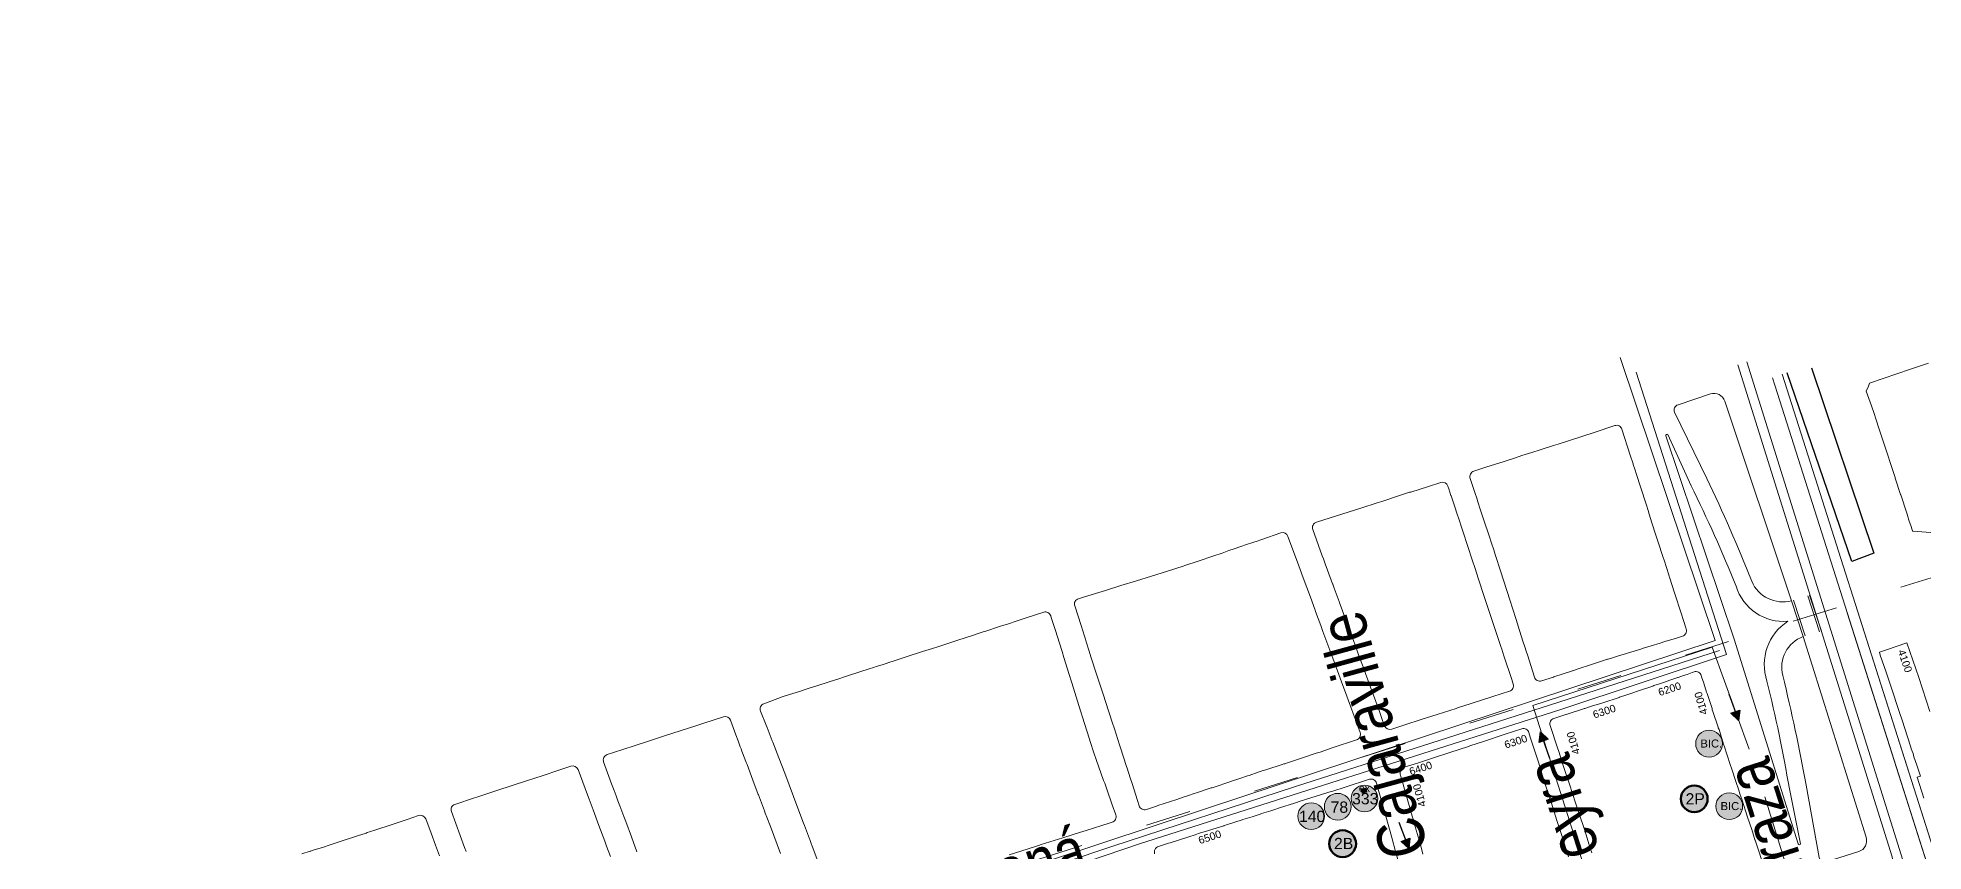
# Model space of a CAD drawing. Header units: millimetres. Extents: x 11558 to 23675, y 49449 to 61482.
# Drawn here: x 13688 to 14689, y 57735 to 58167 of the extents above; entities that cross this region are included whole.
import ezdxf

# ---------------------------------------------------------------- set-up
doc = ezdxf.new("R2010")
doc.units = ezdxf.units.MM
doc.linetypes.add('ACAD_ISO03W100', pattern=[30, 12, -18])
for name, color, linetype in [('0. plano base - nombres calles', 22, 'Continuous'), ('0. Plano Base - PLANO', 254, 'Continuous'), ('0. Plano base - sentido calles', 253, 'Continuous'), ('0. vias del tren', 252, 'VÍAS'), ('0.BARRIOS - DIVISIÓN', 12, 'ACAD_ISO03W100'), ('7. puesta en valor CC la lucila', 212, 'Continuous'), ('Linea 140 IDA', 101, 'Continuous'), ('numeración', 7, 'Continuous')]:
    doc.layers.add(name, color=color, linetype=linetype)
for name, color, linetype, true_color in [('Linea 175', 7, 'Continuous', 0x1090da), ('Linea 343 ex 333', 7, 'Continuous', 0xe60004), ('Linea 78', 7, 'Continuous', 0xd7b428)]:
    doc.layers.add(name, color=color, linetype=linetype, true_color=true_color)
doc.layers.add('Linea Bicentenario Original', color=7, linetype='Continuous', true_color=0x0000cc, transparency=0.5)
doc.layers.get('7. puesta en valor CC la lucila').off()
doc.styles.get("Standard").update_dxf_attribs({"font": 'arial.ttf'})
doc.linetypes.add('VÍAS', pattern='A,0.15,[130,ltypeshp.shx,S=0.25,R=0,X=0,Y=0],0.15', length=0.3)

# ---------------------------------------------------------------- blocks, each defined once
blk = doc.blocks.new('MANZANAS')
at = {"layer": '0. Plano Base - PLANO', "color": 0, "linetype": 'Continuous', "lineweight": 5}
for points in [[(5633458.5, 6179386.3), (5633451.5, 6179379), (5633435.5, 6179362.4), (5633435.7, 6179360.8), (5633436, 6179357.8), (5633442.1, 6179352.2), (5633442.9, 6179351.4), (5633444.3, 6179350.1), (5633448, 6179346.4), (5633450.5, 6179343.9), (5633455.7, 6179338.8), (5633470.7, 6179324.2), (5633470.8, 6179324), (5633477.4, 6179317.6), (5633477.6, 6179317.4), (5633484.9, 6179310.3), (5633485.3, 6179309.9), (5633487.6, 6179307.6), (5633490.3, 6179305.1), (5633491.1, 6179304.2), (5633492, 6179303.4), (5633492.1, 6179303.3), (5633516.1, 6179313.6)], [(5633372.5, 6179342.4), (5633673.3, 6179040.1)], [(5633452.8, 6179241.6), (5633467, 6179227.6)], [(5633458.5, 6179247.2), (5633472.8, 6179233.1)], [(5633459.2, 6179247.9), (5633473.5, 6179233.9)], [(5633562.7, 6179180.2), (5633554.4, 6179188.6), (5633555.7, 6179189.8), (5633555.3, 6179190.1), (5633551.3, 6179194.1), (5633547.9, 6179197.4), (5633546.7, 6179198.6), (5633544.7, 6179200.5), (5633544.1, 6179201.1), (5633536.3, 6179208.8), (5633533.8, 6179211.3), (5633529.9, 6179215.1), (5633520.2, 6179224.5), (5633514.1, 6179230.3), (5633507.2, 6179236.9), (5633506, 6179238.2), (5633508.8, 6179241), (5633516.7, 6179249.2), (5633530.8, 6179235.8), (5633544.3, 6179222.6)], [(5633452.1, 6179240.9), (5633466.3, 6179226.9)]]:
    blk.add_lwpolyline(points, dxfattribs=at)
at = {"layer": '0. Plano Base - PLANO', "color": 0}
blk.add_lwpolyline([(5633404.5, 6179355.4), (5633479.1, 6179283.4), (5633470.9, 6179274.1), (5633394.2, 6179347.1)], dxfattribs=at)
at = {"layer": '0. Plano Base - PLANO', "color": 0, "linetype": 'Continuous', "lineweight": 5}
for points in [[(5633676.9, 6178965.8), (5633663.8, 6178978.3), (5633661.2, 6178980.9), (5633659.3, 6178982.8), (5633657.5, 6178984.6), (5633656.8, 6178985.3), (5633651.4, 6178990.7), (5633644.7, 6178997.4), (5633638.5, 6179003.5), (5633536.3, 6179106.2, -0.412875), (5633536.3, 6179110.5), (5633562.1, 6179136.3, 0.412875), (5633562.1, 6179144.8), (5633369, 6179338.8)], [(5633466.3, 6179226.9), (5633545.1, 6179147.7, -0.412875), (5633545.1, 6179139.2), (5633532.3, 6179126.4, -0.442118), (5633527.9, 6179126.6), (5633504.1, 6179157.6, 0.013452), (5633466.2, 6179203.5, -0.384066), (5633466.3, 6179226.9)], [(5633419.6, 6179073.3), (5633417.7, 6179075.1), (5633410.8, 6179082), (5633403.8, 6179088.9), (5633398.9, 6179093.6), (5633396.8, 6179095.7), (5633391.5, 6179100.9), (5633389.2, 6179103.1), (5633383.2, 6179108.9), (5633380.9, 6179111.2), (5633379.2, 6179112.9), (5633377.7, 6179114.3), (5633368.8, 6179123, -0.416835), (5633368.8, 6179127.2), (5633373.5, 6179132), (5633373.7, 6179132.2), (5633380.5, 6179139), (5633380.8, 6179139.3), (5633381, 6179139.5), (5633383.6, 6179142.2), (5633387.6, 6179146.2), (5633388.1, 6179146.6), (5633394.4, 6179153.1), (5633394.5, 6179153.2), (5633394.8, 6179153.4), (5633395, 6179153.7), (5633397.1, 6179155.9), (5633399.4, 6179158.2), (5633401.6, 6179160.5), (5633402.4, 6179161.4), (5633407.5, 6179166.7), (5633408, 6179167.2), (5633410.2, 6179169.5), (5633412.8, 6179172.2), (5633413.7, 6179173.2), (5633414.9, 6179174.5), (5633416.8, 6179176.4), (5633417.1, 6179176.8), (5633417.3, 6179177), (5633419.4, 6179179.2), (5633420.8, 6179180.6), (5633422.7, 6179182.7), (5633423.5, 6179183.5, -0.417559), (5633427.8, 6179183.5), (5633428.3, 6179183), (5633430.8, 6179180.6), (5633434.4, 6179177), (5633435, 6179176.5), (5633441, 6179170.6), (5633441.4, 6179170.1), (5633442.1, 6179169.5), (5633448.4, 6179163.3), (5633448.6, 6179163.1), (5633449.4, 6179162.4), (5633455.1, 6179156.7), (5633455.5, 6179156.3), (5633455.9, 6179156), (5633463.2, 6179148.8), (5633465.1, 6179146.9), (5633470.1, 6179142.1), (5633473.5, 6179138.7), (5633475, 6179137.3), (5633477.1, 6179135.2), (5633484.3, 6179128.1), (5633489.3, 6179123.3), (5633491.5, 6179121.1), (5633493.3, 6179119.3), (5633493.5, 6179119.1), (5633497.1, 6179115.6), (5633507.3, 6179105.6, -0.41455)], [(5633340.3, 6179031.3), (5633337.3, 6179034.6), (5633333, 6179039.1), (5633330.4, 6179041.8), (5633328, 6179044.4), (5633324.8, 6179047.8), (5633322, 6179050.8), (5633315.7, 6179057.4), (5633312.6, 6179060.7), (5633310.1, 6179063.4, -0.408601), (5633310.2, 6179067.6), (5633315.5, 6179072.7), (5633321.8, 6179079.2), (5633328.1, 6179085.7), (5633335.4, 6179093.1), (5633336, 6179093.7), (5633341.3, 6179099.2), (5633349.7, 6179107.8), (5633356.3, 6179114.5, -0.418038), (5633360.5, 6179114.5), (5633362.3, 6179112.7), (5633371.8, 6179103.3), (5633374.4, 6179100.7), (5633375.5, 6179099.6), (5633381.3, 6179093.8), (5633388.5, 6179086.7), (5633395.3, 6179079.9), (5633402.4, 6179072.8), (5633406.4, 6179068.9), (5633409.7, 6179065.6)], [(5633145.6, 6178929.6), (5633152.6, 6178936.7), (5633157.1, 6178941.3), (5633158.1, 6178942.3), (5633166.6, 6178950.8), (5633173.6, 6178957.8), (5633174.1, 6178958.2), (5633176.2, 6178960.4), (5633178.8, 6178962.9), (5633179.9, 6178964), (5633180.8, 6178965), (5633186.1, 6178970.2, 0.424532), (5633186, 6178974.5), (5633181.9, 6178978.4), (5633175.5, 6178984.4), (5633173, 6178986.8), (5633171.9, 6178987.7), (5633163.2, 6178995.9), (5633160.5, 6178998.4), (5633156, 6179002.9), (5633155, 6179003.8), (5633149, 6179009.9), (5633141.9, 6179017), (5633135.1, 6179023.9), (5633127.2, 6179031.8), (5633123.4, 6179035.5), (5633123, 6179036), (5633120.7, 6179038.3), (5633114.5, 6179044.6), (5633112.8, 6179046.2), (5633107.3, 6179051.7), (5633106.6, 6179052.4, 0.417693), (5633102.4, 6179052.4), (5633095.1, 6179045), (5633091.7, 6179041.4), (5633088.6, 6179038.3), (5633085.5, 6179035.2), (5633079.3, 6179028.9), (5633078.7, 6179028.2), (5633077.2, 6179026.7), (5633073.8, 6179023.2), (5633073.3, 6179022.7), (5633067.3, 6179016.6), (5633066.5, 6179015.8), (5633061.4, 6179010.6), (5633058.9, 6179008.1), (5633055, 6179004.2), (5633048.9, 6178998), (5633043.1, 6178992.1), (5633042.6, 6178991.6), (5633039.9, 6178988.8), (5633039.2, 6178988.1), (5633036.8, 6178985.8), (5633036.1, 6178985), (5633033.6, 6178982.5), (5633030.8, 6178979.6), (5633024.8, 6178973.6), (5633021.8, 6178970.5), (5633018.7, 6178967.4), (5633012.8, 6178961.4), (5633011.3, 6178959.9), (5633009.4, 6178958), (5633006.7, 6178955.2), (5633002.8, 6178951.3), (5632999.9, 6178948.4), (5632992.9, 6178940.7, 0.42259), (5632993.2, 6178936.4), (5632999.2, 6178931.2), (5633000.3, 6178930.3), (5633006, 6178925.3), (5633006.6, 6178924.8), (5633013.2, 6178919), (5633019.8, 6178913.2), (5633034.6, 6178899.9), (5633040.9, 6178894.2), (5633041.9, 6178893.3), (5633047.5, 6178888.3), (5633047.8, 6178888), (5633049.9, 6178886.1), (5633050.1, 6178885.9), (5633056.3, 6178880.4)], [(5633213.8, 6178965.8, -0.417321), (5633213.8, 6178970.1), (5633217.8, 6178974.1), (5633218.4, 6178974.7), (5633225.8, 6178982.2), (5633228.3, 6178984.6), (5633229.6, 6178986), (5633230.4, 6178986.8), (5633232.7, 6178989.1), (5633233.5, 6178989.9), (5633239.5, 6178995.9), (5633239.7, 6178996.1), (5633240.6, 6178997), (5633246.8, 6179003.2), (5633247, 6179003.4), (5633250.7, 6179007.1), (5633253.8, 6179010.3), (5633254.3, 6179010.8), (5633258, 6179014.4), (5633259.6, 6179016.1), (5633261, 6179017.5), (5633261.4, 6179017.9), (5633267.4, 6179023.9), (5633268.1, 6179024.6), (5633268.5, 6179025), (5633268.8, 6179025.3), (5633274.6, 6179031.1), (5633275.1, 6179031.6), (5633280.8, 6179037.3), (5633282.4, 6179038.9), (5633287.2, 6179043.8), (5633296.8, 6179053.4, -0.423838), (5633301.1, 6179053.3), (5633317.6, 6179035.8), (5633319.3, 6179033.9), (5633322.1, 6179030.9), (5633326.3, 6179026.4), (5633333, 6179019.3)], [(5633037.4, 6178874.3), (5633026.1, 6178884.5), (5633022.1, 6178888.1), (5633020.4, 6178889.6), (5633019.4, 6178890.5), (5633012.8, 6178896.5), (5633012.5, 6178896.7), (5633006.5, 6178902.1), (5632999.9, 6178908), (5632999.1, 6178908.7), (5632997.5, 6178910.2), (5632994.2, 6178913.1), (5632993.3, 6178913.9), (5632992.4, 6178914.7), (5632990, 6178917), (5632987.4, 6178919.3), (5632981.3, 6178924.8, 0.400079), (5632977.1, 6178924.7), (5632969.4, 6178916.9), (5632966.3, 6178913.7), (5632960.2, 6178907.5), (5632954, 6178901.4), (5632948.1, 6178895.3), (5632942.1, 6178889.2), (5632934.1, 6178881), (5632931.5, 6178878.4, 0.42594), (5632931.7, 6178874.1), (5632940.8, 6178865.7), (5632943.6, 6178863.2), (5632945.9, 6178861.2), (5632947.9, 6178859.3), (5632950.1, 6178857.4), (5632954.5, 6178853.4), (5632956.7, 6178851.4), (5632963.1, 6178845.6), (5632969.3, 6178839.9)], [(5632958, 6178831.3), (5632953.7, 6178835.1), (5632951.6, 6178837.1), (5632945, 6178843), (5632938.5, 6178848.9), (5632933.9, 6178853), (5632932.2, 6178854.6), (5632921.5, 6178864.2, 0.402289), (5632917.3, 6178864.1), (5632912.6, 6178859.2), (5632906.5, 6178853), (5632902.9, 6178849.3), (5632900.3, 6178846.7), (5632888.4, 6178834.5), (5632882.2, 6178828.1), (5632880.5, 6178826.5), (5632879.7, 6178825.6), (5632872, 6178817.7, 0.425899), (5632872.1, 6178813.4), (5632887.1, 6178799.8), (5632888.8, 6178798.3)], [(5632877.3, 6178789.7), (5632872.9, 6178793.7), (5632867.8, 6178798.3), (5632861.8, 6178803.7, 0.404118), (5632857.6, 6178803.6), (5632853.1, 6178798.9), (5632850.8, 6178796.5), (5632846.9, 6178792.5), (5632840.9, 6178786.4), (5632838.4, 6178783.8), (5632837.5, 6178782.9), (5632837.2, 6178782.5), (5632835.1, 6178780.4), (5632834.6, 6178779.9), (5632831.4, 6178776.6), (5632828.6, 6178773.7), (5632822.8, 6178767.7), (5632820.5, 6178765.3), (5632816.5, 6178761.4), (5632815.5, 6178760.4), (5632815.2, 6178760.2), (5632811.9, 6178757, 0.433708)]]:
    blk.add_lwpolyline(points, format="xyb", dxfattribs=at)
at = {"layer": '0. Plano Base - PLANO', "color": 0, "linetype": 'VÍAS', "lineweight": 5, "ltscale": 4}
for points in [[(5633392.2, 6179345.3), (5633766.2, 6178972.8), (5633911.6, 6178828, 0.101414), (5634043.5, 6178741.4, 0.02134), (5634208.2, 6178683.8), (5634894.9, 6178561.6), (5635134.9, 6178519.1), (5635207, 6178505.6), (5635242.2, 6178496, -0.077062), (5635335.8, 6178454.2, 0.007448), (5635399.3, 6178414.4, -0.001689), (5635687.6, 6178238.5), (5636190.3, 6177920.2), (5636600.6, 6177660.4)], [(5633388.5, 6179341.1), (5633762.3, 6178968.9), (5633907.7, 6178824.1, 0.101414), (5634041.4, 6178736.3, 0.02138), (5634206.9, 6178678.4), (5634893.9, 6178556.2), (5635133.9, 6178513.7), (5635205.8, 6178500.3), (5635240.7, 6178490.7, -0.077062), (5635332.8, 6178449.5, 0.007448), (5635396.5, 6178409.7, -0.001689), (5635684.7, 6178233.8), (5636187.3, 6177915.6), (5636597.7, 6177655.7)]]:
    blk.add_lwpolyline(points, format="xyb", dxfattribs=at)
at = {"layer": '0. Plano Base - PLANO', "color": 0, "linetype": 'Continuous', "lineweight": 5}
for points in [[(5633452.1, 6179240.9), (5633371.7, 6179318.5, 0.412875), (5633363.2, 6179318.4), (5633350.6, 6179305.4, 0.442118), (5633350.8, 6179301), (5633382.2, 6179277.7, -0.01763), (5633428.5, 6179240.3, 0.375132)], [(5633353, 6179288.9), (5633376.6, 6179270.4, -0.019386), (5633422.3, 6179234.2, 0.354678), (5633455.4, 6179230.3, 0.34522), (5633460.1, 6179197, -0.019386), (5633497, 6179151.8), (5633515.8, 6179128.6, -0.717837), (5633514.7, 6179128), (5633434.4, 6179208.7), (5633352.5, 6179287.8, -0.717837)], [(5633325.9, 6179280.1), (5633317.9, 6179271.9), (5633303.7, 6179257.5), (5633301.9, 6179255.7), (5633296.6, 6179250.4), (5633293.3, 6179247.1), (5633289.5, 6179243.2), (5633286.9, 6179240.6), (5633282.5, 6179236.1), (5633275.4, 6179228.9), (5633270.6, 6179224.1, 0.415719), (5633270.7, 6179219.8), (5633276.3, 6179214.3), (5633279, 6179211.7), (5633279.7, 6179211), (5633283.3, 6179207.4), (5633286.1, 6179204.7), (5633287.4, 6179203.5), (5633293.6, 6179197.4), (5633296.6, 6179194.5), (5633299.2, 6179192), (5633301.1, 6179190.1), (5633308, 6179183.3), (5633315, 6179176.4), (5633319.8, 6179171.5), (5633322, 6179169.4), (5633327.2, 6179164.2), (5633329.4, 6179162), (5633335.3, 6179156.1), (5633337.6, 6179153.8), (5633339.4, 6179152.1), (5633340.8, 6179150.7), (5633349.6, 6179141.9, 0.416835), (5633353.9, 6179141.9), (5633358.6, 6179146.7), (5633358.7, 6179146.9), (5633365.5, 6179153.8), (5633365.8, 6179154.1), (5633366, 6179154.3), (5633368.6, 6179157), (5633372.6, 6179161.1), (5633373, 6179161.5), (5633379.3, 6179167.9), (5633379.4, 6179168), (5633379.7, 6179168.3), (5633379.9, 6179168.5), (5633382.1, 6179170.6), (5633384.4, 6179172.9), (5633386.7, 6179175.2), (5633387.5, 6179176), (5633392.8, 6179181.2), (5633393.3, 6179181.7), (5633395.6, 6179183.9), (5633398.2, 6179186.6), (5633399.2, 6179187.5), (5633400.5, 6179188.8), (5633402.4, 6179190.6), (5633402.7, 6179191), (5633402.9, 6179191.2), (5633405.1, 6179193.3), (5633406.5, 6179194.7), (5633408.5, 6179196.7), (5633409.3, 6179197.5, 0.417559), (5633409.3, 6179201.7), (5633408.8, 6179202.2), (5633406.3, 6179204.7), (5633402.7, 6179208.3), (5633402.2, 6179208.8), (5633396.2, 6179214.7), (5633395.7, 6179215.2), (5633395, 6179215.9), (5633388.7, 6179222.1), (5633388.5, 6179222.3), (5633387.8, 6179223), (5633382.1, 6179228.7), (5633381.7, 6179229.1), (5633381.3, 6179229.4), (5633374.1, 6179236.6), (5633372.1, 6179238.6), (5633367.2, 6179243.4), (5633363.8, 6179246.8), (5633362.3, 6179248.3), (5633360.2, 6179250.4), (5633353, 6179257.5), (5633348.1, 6179262.3), (5633345.9, 6179264.5), (5633344.1, 6179266.3), (5633343.9, 6179266.5), (5633340.4, 6179270), (5633330.2, 6179280.1, 0.41455)], [(5633209, 6179157.2), (5633219.9, 6179147.2), (5633221.2, 6179146), (5633223.3, 6179144.1), (5633225.9, 6179141.7), (5633231.6, 6179136.5), (5633231.8, 6179136.4), (5633233.4, 6179134.8), (5633239.1, 6179129.7), (5633239.6, 6179129.2), (5633242.5, 6179126.6), (5633246.8, 6179122.6), (5633254.2, 6179115.9), (5633258.4, 6179112), (5633261.7, 6179109), (5633266.3, 6179104.9), (5633269, 6179102.3), (5633271.7, 6179099.9), (5633275.1, 6179096.7), (5633278.1, 6179094), (5633284.9, 6179087.8), (5633288.2, 6179084.8), (5633290.9, 6179082.3, 0.408601), (5633295.1, 6179082.5), (5633300.2, 6179087.8), (5633306.6, 6179094.3), (5633312.9, 6179100.6), (5633320.3, 6179108), (5633320.9, 6179108.7), (5633326.2, 6179114.1), (5633334.7, 6179122.6), (5633341.3, 6179129.2, 0.418038), (5633341.3, 6179133.5), (5633339.5, 6179135.2), (5633329.9, 6179144.5), (5633327.3, 6179147.1), (5633326.2, 6179148.2), (5633320.2, 6179154), (5633313, 6179161), (5633306.2, 6179167.7), (5633298.9, 6179174.8), (5633295, 6179178.6), (5633291.6, 6179181.9), (5633286.3, 6179187.1), (5633284.3, 6179189.1), (5633282.1, 6179191.2), (5633278.1, 6179195), (5633276, 6179197.1), (5633272.4, 6179200.6), (5633270.8, 6179202.2), (5633268.7, 6179204.2), (5633266, 6179206.9), (5633265.8, 6179207), (5633263.1, 6179209.6), (5633262, 6179210.7, 0.411228), (5633257.8, 6179210.7), (5633253, 6179205.8), (5633246, 6179198.8), (5633245.5, 6179198.4), (5633239.2, 6179192), (5633238.8, 6179191.6), (5633237.8, 6179190.6), (5633234.7, 6179187.4), (5633232.8, 6179185.5), (5633232.4, 6179185.2), (5633226.8, 6179179.5), (5633208.9, 6179161.5, 0.426585)], [(5633194.8, 6179147.8), (5633187.4, 6179140.1), (5633185.2, 6179137.7), (5633184.7, 6179137.3), (5633183.9, 6179136.4), (5633181.4, 6179133.8), (5633179.2, 6179131.5), (5633176.7, 6179128.9), (5633174.6, 6179126.7), (5633172, 6179123.9), (5633168.8, 6179120.6), (5633162.7, 6179114.3), (5633157.5, 6179108.9), (5633156.8, 6179108.2), (5633150.7, 6179102), (5633144.4, 6179095.8), (5633138.4, 6179089.9), (5633132.3, 6179083.8), (5633126.2, 6179077.8), (5633117.9, 6179069.6), (5633115.5, 6179067.2, 0.417509), (5633115.5, 6179062.9), (5633123.3, 6179055.2), (5633127.5, 6179051), (5633128.7, 6179049.9), (5633129.7, 6179048.9), (5633133.4, 6179045.2), (5633135.6, 6179043), (5633142.9, 6179035.8), (5633150.5, 6179028.3), (5633157.1, 6179021.8), (5633162.8, 6179016.2), (5633163.1, 6179015.9), (5633164.3, 6179014.7), (5633170.6, 6179008.5), (5633171.4, 6179007.7), (5633179.2, 6179000), (5633179.9, 6178999.3), (5633183.7, 6178995.6), (5633186, 6178993.3), (5633192.8, 6178986.6), (5633194.8, 6178984.6, 0.417321), (5633199.1, 6178984.6), (5633203, 6178988.7), (5633203.6, 6178989.3), (5633211, 6178996.8), (5633213.4, 6178999.3), (5633214.7, 6179000.7), (5633215.5, 6179001.5), (5633217.7, 6179003.8), (5633218.6, 6179004.7), (5633224.4, 6179010.7), (5633224.7, 6179010.9), (5633225.6, 6179011.8), (5633231.7, 6179018.1), (5633231.9, 6179018.3), (5633235.6, 6179022.1), (5633238.6, 6179025.2), (5633239.1, 6179025.8), (5633242.7, 6179029.5), (5633244.3, 6179031.1), (5633245.7, 6179032.5), (5633246.1, 6179032.9), (5633252.1, 6179039), (5633252.8, 6179039.7), (5633253.2, 6179040.1), (5633253.4, 6179040.4), (5633259.2, 6179046.3), (5633259.6, 6179046.8), (5633265.3, 6179052.6), (5633266.9, 6179054.2), (5633271.6, 6179059.1), (5633281.1, 6179068.8, 0.423838), (5633281, 6179073.1), (5633263.2, 6179089.4), (5633261.3, 6179091.1), (5633258.3, 6179093.8), (5633253.7, 6179098), (5633246.5, 6179104.6), (5633238.8, 6179111.6), (5633237.1, 6179113.1), (5633236.2, 6179114), (5633230.3, 6179119.3), (5633229.8, 6179119.8), (5633224.4, 6179124.8), (5633216.3, 6179132.1), (5633212.8, 6179135.3), (5633209.8, 6179138.1), (5633199, 6179147.9, 0.407046)]]:
    blk.add_lwpolyline(points, format="xyb", close=True, dxfattribs=at)
blk = doc.blocks.new('78')
at = {"layer": 'Linea 78', "lineweight": 211, "true_color": 0xededed}
h = blk.add_hatch(color=7, dxfattribs=at)
h.dxf.hatch_style = 1
edge = h.paths.add_edge_path()
edge.add_arc((0, 0), 7.11, 0, 360)
at = {"layer": 'Linea 78', "lineweight": 9}
blk.add_circle((0, 0), 7.11, dxfattribs=at)
at = {"layer": 'Linea 78', "lineweight": 211, "insert": (-3.8, 2.8), "char_height": 6, "attachment_point": 1}
blk.add_mtext_dynamic_manual_height_columns('78', width=7.013, gutter_width=12.5, heights=[0], dxfattribs=at)
blk = doc.blocks.new('140')
at = {"layer": 'Linea 140 IDA', "lineweight": 211, "true_color": 0xededed}
h = blk.add_hatch(color=7, dxfattribs=at)
h.dxf.hatch_style = 1
edge = h.paths.add_edge_path()
edge.add_arc((0, 0), 7.11, 0, 360)
at = {"layer": 'Linea 140 IDA', "lineweight": 9}
blk.add_circle((0, 0), 7.11, dxfattribs=at)
at = {"layer": 'Linea 140 IDA', "lineweight": 15, "insert": (-6.5, 2.9), "char_height": 6, "attachment_point": 1}
blk.add_mtext_dynamic_manual_height_columns('140', width=16.458, gutter_width=12.5, heights=[0], dxfattribs=at)
blk = doc.blocks.new('ex 333')
at = {"layer": 'Linea 343 ex 333', "lineweight": 211, "true_color": 0xededed}
h = blk.add_hatch(color=7, dxfattribs=at)
h.dxf.hatch_style = 1
edge = h.paths.add_edge_path()
edge.add_arc((0, 0), 7.11, 0, 360)
at = {"layer": 'Linea 343 ex 333', "lineweight": 9}
blk.add_circle((0, 0), 7.11, dxfattribs=at)
at = {"layer": 'Linea 343 ex 333', "lineweight": 211, "attachment_point": 1}
for s, width, insert, char_height in [('333', 26.652, (-6.6, 2.9), 6), ('ex', 18.364, (-3, 7.5), 4)]:
    blk.add_mtext_dynamic_manual_height_columns(s, width=width, gutter_width=12.5, heights=[0], dxfattribs=dict(at, insert=insert, char_height=char_height))
blk = doc.blocks.new('bic. original ida')
at = {"layer": 'Linea Bicentenario Original', "lineweight": 211, "true_color": 0xededed, "transparency": 33554674}
h = blk.add_hatch(color=7, dxfattribs=at)
h.dxf.hatch_style = 1
edge = h.paths.add_edge_path()
edge.add_arc((0, 0), 7.11, 0, 360)
at = {"layer": 'Linea Bicentenario Original', "color": 165, "lineweight": 9, "true_color": 0x5e67af}
blk.add_circle((0, 0), 7.11, dxfattribs=at)
at = {"layer": 'Linea Bicentenario Original', "color": 165, "lineweight": 15, "true_color": 0x5e67af, "insert": (-4.6, 2.2), "char_height": 4.25, "attachment_point": 1}
blk.add_mtext_dynamic_manual_height_columns('BIC.', width=16.458, gutter_width=12.5, heights=[0], dxfattribs=at)
blk = doc.blocks.new('bic. original vuelta')
at = {"layer": 'Linea Bicentenario Original', "lineweight": 211, "true_color": 0xededed, "transparency": 33554674}
h = blk.add_hatch(color=7, dxfattribs=at)
h.dxf.hatch_style = 1
edge = h.paths.add_edge_path()
edge.add_arc((0, 0), 7.11, 0, 360)
at = {"layer": 'Linea Bicentenario Original', "color": 14, "lineweight": 15, "true_color": 0x8c0d0d}
blk.add_circle((0, 0), 7.11, dxfattribs=at)
at = {"layer": 'Linea Bicentenario Original', "color": 14, "lineweight": 15, "true_color": 0x8c0d0d, "insert": (-4.6, 2.2), "char_height": 4.25, "attachment_point": 1}
blk.add_mtext_dynamic_manual_height_columns('BIC.', width=16.458, gutter_width=12.5, heights=[0], dxfattribs=at)

msp = doc.modelspace()

# ---------------------------------------------------------------- hatches: boundary and pattern name
at = {"layer": '0. Plano base - sentido calles', "linetype": 'Continuous', "lineweight": 25, "ltscale": 2, "true_color": 0x1a1a1a}
h = msp.add_hatch(color=250, dxfattribs=at)
h.dxf.hatch_style = 1
h.paths.add_polyline_path([(14591.1, 57804.5), (14591.8, 57810), (14589.4, 57809.2)])
h.paths.add_polyline_path([(14591.1, 57804.5), (14589.4, 57809.2), (14587.1, 57808.3)])
h = msp.add_hatch(color=250, dxfattribs=at)
h.dxf.hatch_style = 1
h.paths.add_polyline_path([(14485.9, 57798.4), (14485.3, 57792.9), (14487.6, 57793.7)])
h.paths.add_polyline_path([(14485.9, 57798.4), (14487.6, 57793.7), (14490, 57794.6)])
h = msp.add_hatch(color=250, dxfattribs=at)
h.dxf.hatch_style = 1
h.paths.add_polyline_path([(14416.1, 57736.6), (14416.6, 57742.1), (14414.3, 57741.2)])
h.paths.add_polyline_path([(14416.1, 57736.6), (14414.3, 57741.2), (14412, 57740.3)])
at = {"layer": 'Linea 175', "lineweight": 211, "true_color": 0xededed}
h = msp.add_hatch(color=7, dxfattribs=at)
h.dxf.hatch_style = 1
edge = h.paths.add_edge_path()
edge.add_arc((14567.6, 57762.9), 7.11, 0, 360)
h = msp.add_hatch(color=7, dxfattribs=at)
h.dxf.hatch_style = 1
edge = h.paths.add_edge_path()
edge.add_arc((14380.9, 57739.1), 7.11, 0, 360)
at = {"layer": 'Linea Bicentenario Original', "lineweight": 15, "true_color": 0x5e67af}
h = msp.add_hatch(dxfattribs=at)
h.set_pattern_fill('AR-HBONE', color=165)
h.set_pattern_definition([(45, (-266.83, 4483.33), (1e-14, 143.6841), [304.8, -101.6]), (135, (-194.98, 4555.17), (1e-14, 143.6841), [304.8, -101.6])])
h.paths.add_polyline_path([(14574, 57793.1, 1), (14582.4, 57793.1, 1)])
h.paths.add_polyline_path([(14574.6, 57790.5), (14582.7, 57790.5), (14582.7, 57795.6), (14574.6, 57795.6)], flags=9)

# ---------------------------------------------------------------- linework, layer by layer
at = {"layer": '0. Plano base - sentido calles', "color": 250, "linetype": 'Continuous', "lineweight": 25, "ltscale": 2, "true_color": 0x1a1a1a}
for points in [[(14586, 57818.6), (14591.1, 57804.5), (14587.1, 57808.3), (14591.8, 57810), (14591.1, 57804.5)], [(14491, 57784.3), (14485.9, 57798.4), (14490, 57794.6), (14485.3, 57792.9), (14485.9, 57798.4)], [(14410.7, 57750.6), (14416.1, 57736.6), (14412, 57740.3), (14416.6, 57742.1), (14416.1, 57736.6)]]:
    msp.add_lwpolyline(points, dxfattribs=at)
at = {"layer": '0. vias del tren', "color": 252, "lineweight": 13, "ltscale": 2}
for points in [[(14648.9, 57861.7), (14769.2, 57483.7), (14831.5, 57288.1, 0.101414), (14909.7, 57148.5, 0.02138), (15029.8, 57020.9), (15583.1, 56595.7), (15776.5, 56447.4), (15834.1, 56402.3), (15860.7, 56377.7, -0.077062), (15923.4, 56298.7, 0.007448), (15961.6, 56234, -0.001689), (16136.2, 55945.1), (16435.6, 55430.9), (16679.9, 55011.1)], [(14654.1, 57863.3), (14774.5, 57485.4), (14836.8, 57289.8, 0.101414), (14913.8, 57152.1, 0.02134), (15033.4, 57025.1), (15586.5, 56600), (15779.9, 56451.7), (15837.7, 56406.5), (15864.4, 56381.8, -0.077062), (15928.2, 56301.4, 0.007448), (15966.2, 56236.9, -0.001689), (16141, 55947.9), (16440.3, 55433.7), (16684.7, 55013.9)]]:
    msp.add_lwpolyline(points, format="xyb", dxfattribs=at)
at = {"layer": '0.BARRIOS - DIVISIÓN', "color": 14, "lineweight": 18, "ltscale": 2}
msp.add_lwpolyline([(15715, 57785.6), (15659.2, 57980.3), (15600.3, 58166.9), (14700.3, 57882.4), (13687.9, 57563.5), (13967.6, 56603.5), (14314.5, 56710.7), (14354.7, 56697.3), (14379.8, 56701.5), (14680.7, 56781.8), (14509.5, 57399.2), (14769.2, 57483.7), (15026.7, 57568.4), (15363, 57676.7), (15715, 57785.6)], dxfattribs=at)
at = {"layer": 'Linea 140 IDA', "lineweight": 15}
msp.add_lwpolyline([(14132.4, 55994.1), (14094, 56133.3), (14064.2, 56245.5), (14019.6, 56412.1), (13988.3, 56529.3), (13971.3, 56603), (13936.5, 56726.8), (13903.4, 56845.4), (13866.3, 56981.6), (13817.1, 57157.4), (13776.1, 57304.4), (13740.5, 57429.4), (13706.8, 57554.3), (13899.7, 57617), (14019, 57654.5), (14054, 57666.3), (14163, 57701.7), (14273, 57739.1), (14496.2, 57810.1), (14584.8, 57839.6), (14536.8, 57989.4)], dxfattribs=at)
at = {"layer": 'Linea 175', "lineweight": 211}
for centre in [(14567.6, 57762.9), (14380.9, 57739.1)]:
    msp.add_circle(centre, 7.11, dxfattribs=at)
at = {"layer": 'Linea 343 ex 333', "lineweight": 15}
msp.add_lwpolyline([(13699, 57557.9), (13776.2, 57583.8), (13860.7, 57611.2), (13979.8, 57649), (14307.5, 57757.5), (14578.8, 57847), (14528.2, 57997.2)], dxfattribs=at)
at = {"layer": 'Linea 78', "lineweight": 15}
msp.add_lwpolyline([(13700, 57555.6), (13756.2, 57574), (13834.6, 57599.6), (13924.6, 57628.4), (13979.6, 57645.7), (14015.1, 57657), (14134.4, 57696.1), (14258.4, 57737.7), (14355.8, 57769.4), (14495.7, 57814.3), (14581.1, 57841.7)], dxfattribs=at)
at = {"layer": 'Linea Bicentenario Original', "color": 165, "lineweight": 15, "true_color": 0x5e67af}
msp.add_lwpolyline([(15271, 55841.1), (15303.1, 56210.8), (15306.6, 56259.5), (15308.3, 56438.8), (15406.3, 56573.3), (14854.5, 56998.4), (14749.4, 56970.5), (14637.7, 56940.8), (14607.9, 57053.5), (14521.8, 57365.1), (14439.6, 57659.7), (14522, 57686.2), (14481.9, 57812.5), (14577.1, 57843.5), (14596.7, 57789.3)], dxfattribs=at)
at = {"layer": 'Linea Bicentenario Original', "color": 14, "lineweight": 15, "true_color": 0x8c0d0d}
msp.add_lwpolyline([(15475, 54947.2), (15468.9, 55089.8), (15462, 55310), (15977.8, 55329), (15960.5, 55789.3), (15248.5, 55763.9), (15288.7, 56244.8), (15306.8, 56249.5), (15374.4, 56229.2), (15460.7, 56430), (14880.4, 56875.6), (14873.6, 56880.4), (14661.2, 56833), (14471.1, 57529.6), (14658.4, 57592.1), (14605.1, 57763.9)], dxfattribs=at)

# ---------------------------------------------------------------- block references
at = {"layer": '0. Plano Base - PLANO', "color": 28, "lineweight": 5, "true_color": 0x0d0d0d, "rotation": 332.5463477508169}
msp.add_blockref('MANZANAS', (-7833237.5, -2828296.1), dxfattribs=at)
at = {"layer": '7. puesta en valor CC la lucila', "color": 250, "lineweight": 30, "rotation": 332.5463477508169}
msp.add_blockref('MANZANAS', (-7833237.5, -2828296.1), dxfattribs=at)
at = {"layer": 'Linea 140 IDA', "lineweight": 15}
msp.add_blockref('140', (14364.2, 57753.7), dxfattribs=at)
at = {"layer": 'Linea 343 ex 333', "lineweight": 15}
msp.add_blockref('ex 333', (14392.5, 57763.1), dxfattribs=at)
at = {"layer": 'Linea 78', "lineweight": 15}
msp.add_blockref('78', (14378.3, 57758.7), dxfattribs=at)
at = {"layer": 'Linea Bicentenario Original', "lineweight": 15}
for name, p in [('bic. original ida', (14575.5, 57792.2)), ('bic. original vuelta', (14586.2, 57759))]:
    msp.add_blockref(name, p, dxfattribs=at)

# ---------------------------------------------------------------- texts
at = {"layer": '0. plano base - nombres calles', "color": 250, "lineweight": 15, "true_color": 0x1a1a1a, "char_height": 25, "attachment_point": 1}
for s, insert, rotation in [('{\\fArial Narrow|b0|i0|c0|p34;Cap. Miguel Cajaraville}', (14445.2, 57573.8), 105.3703), ('{\\fArial Narrow|b0|i0|c0|p34;Ing. Luis Silveyra}', (14543.3, 57573), 107.7437), ('{\\fArial Narrow|b0|i0|c0|p34;Manuela Pedraza}', (14651.5, 57564.9), 107.7437), ('{\\fArial Narrow|b0|i0|c0|p34;Paraná}', (14151.4, 57721.7), 17.2578)]:
    msp.add_mtext_dynamic_manual_height_columns(s, width=329.255, gutter_width=12.5, heights=[0], dxfattribs=dict(at, insert=insert, rotation=rotation))
at = {"layer": 'Linea 175', "lineweight": 211, "char_height": 5.99, "attachment_point": 1}
for s, insert in [('2P', (14563, 57765.9)), ('2B', (14376.3, 57742.2))]:
    msp.add_mtext_dynamic_manual_height_columns(s, width=9.575, gutter_width=12.5, heights=[0], dxfattribs=dict(at, insert=insert))
at = {"layer": 'numeración', "color": 251, "true_color": 0x606162, "char_height": 4, "attachment_point": 1}
for s, insert, rotation in [('\\pt12;4100', (14679.4, 57842.6), 289.3495), ('6200', (14548, 57821.2), 18.224), ('4100', (14571, 57807.1), 106.0736), ('6300', (14513.3, 57809.3), 18.224), ('4100', (14503.2, 57786), 106.0736), ('6300', (14466.3, 57793.3), 18.224), ('6400', (14415.8, 57779.1), 18.224), ('4100', (14421.5, 57758.2), 106.0736), ('6500', (14303.8, 57742.6), 18.224)]:
    msp.add_mtext_dynamic_manual_height_columns(s, width=16.031, gutter_width=12.5, heights=[0], dxfattribs=dict(at, insert=insert, rotation=rotation))

doc.saveas('drawing.dxf')
